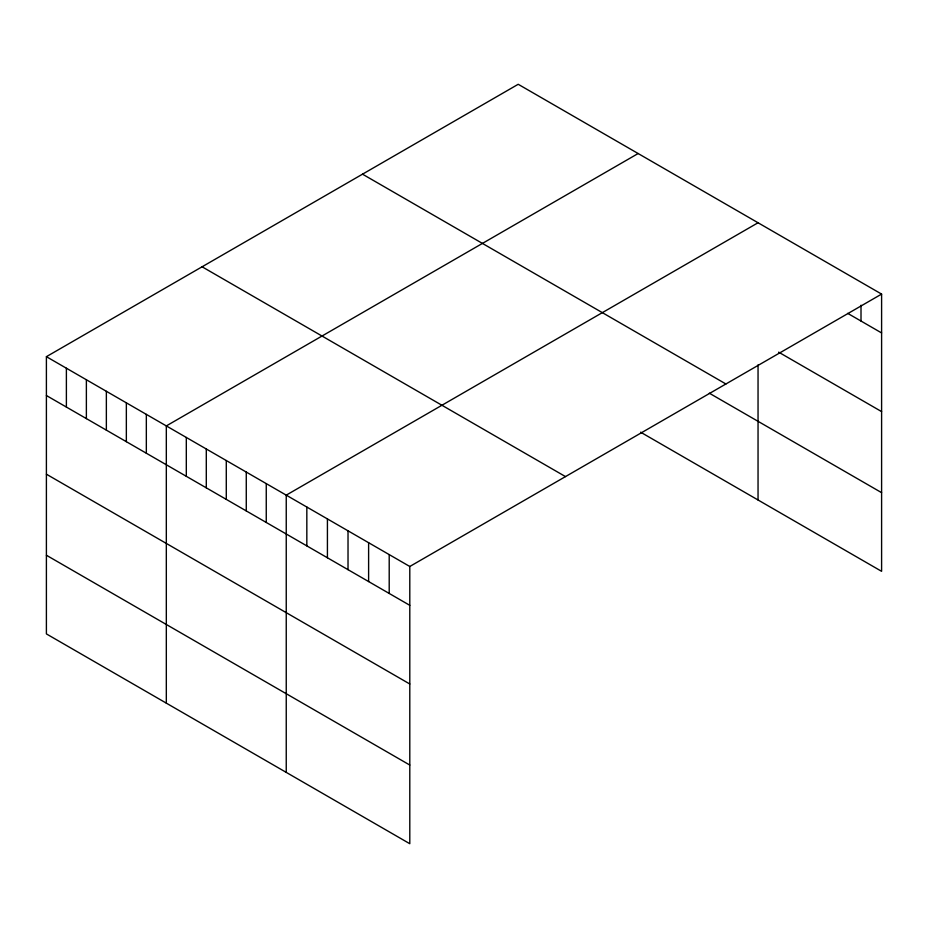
<?xml version="1.0" encoding="UTF-8"?>
<svg xmlns="http://www.w3.org/2000/svg" width="928" height="928" viewBox="0 0 928 928"><rect width="100%" height="100%" fill="white"/><g stroke="black" fill="none" stroke-linecap="round" stroke-linejoin="round"><path stroke-width="1.39" d="M881.6 294.095L409.793 566.486L409.793 843.714L46.4 633.905L46.4 356.677L518.207 84.286L881.6 294.095L881.6 571.323L640.622 432.193M638.128 153.526L166.321 425.917L166.321 703.146M758.048 222.755L286.242 495.146L286.242 772.386M847.682 313.351L881.6 332.932M778.638 352.153L881.6 411.603M362.512 174.174L725.905 383.983M709.328 393.194L881.6 492.652M202.095 266.788L565.488 476.598M46.4 356.677L409.793 566.486M46.4 395.525L409.793 605.334M46.4 474.196L409.793 683.994M46.4 555.246L409.793 765.043M861.01 305.219L861.01 321.042M758.048 364.878L758.048 499.983M389.203 554.596L389.203 593.444M368.613 542.706L368.613 581.554M348.023 530.816L348.023 569.664M327.422 518.926L327.422 557.774M306.832 507.036L306.832 545.884M266.255 483.616L266.255 522.452M246.268 472.074L246.268 510.922M226.281 460.532L226.281 499.38M206.294 448.99L206.294 487.838M186.308 437.459L186.308 476.296M146.334 414.375L146.334 453.224M126.347 402.833L126.347 441.682M106.36 391.303L106.36 430.14M86.374 379.761L86.374 418.609M66.387 368.219L66.387 407.067"/></g></svg>
